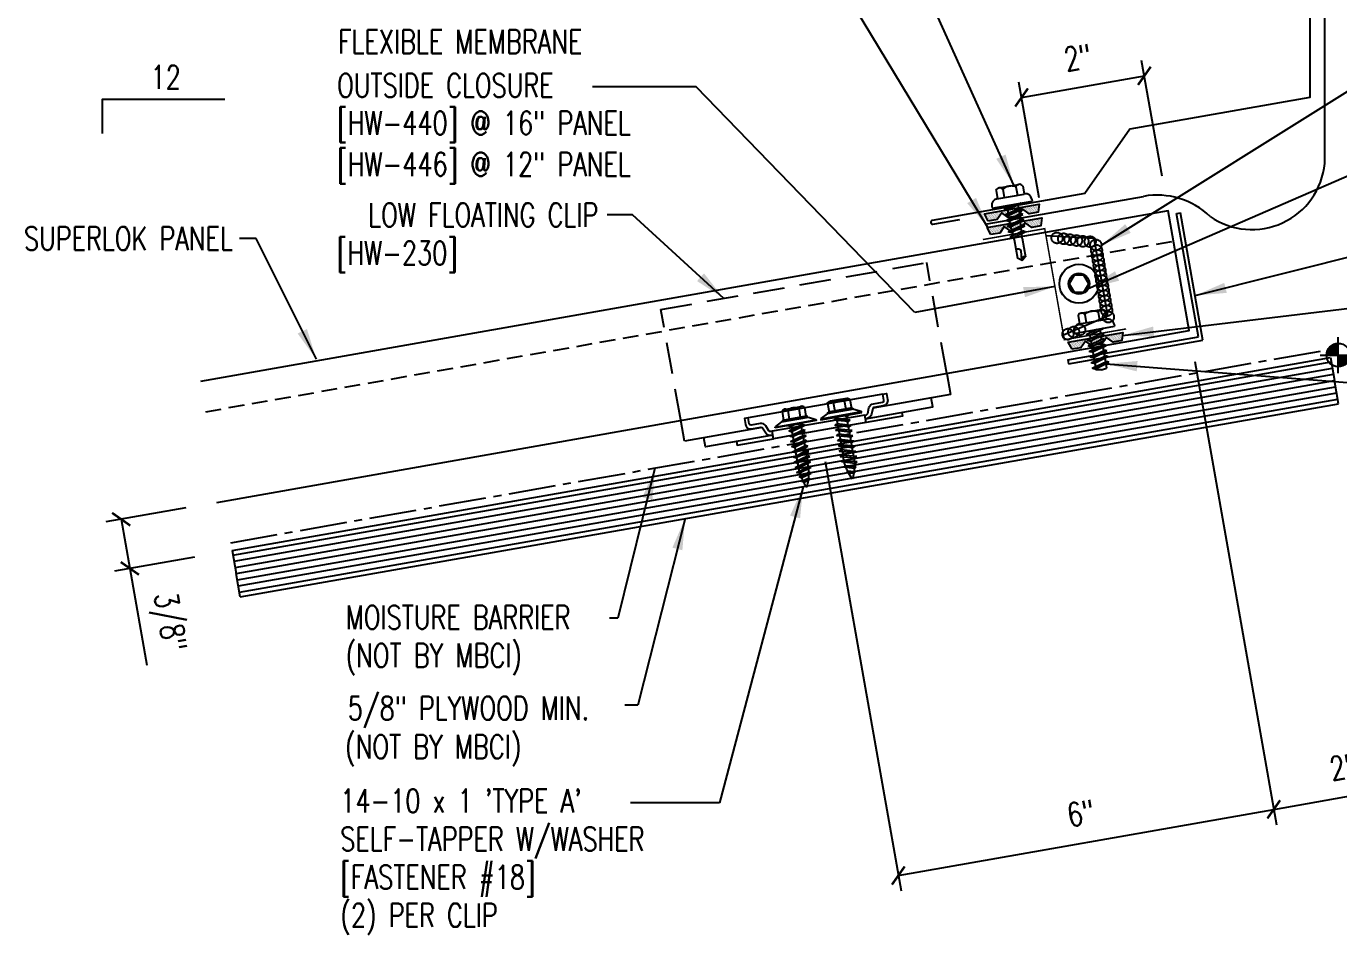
# Model space of a CAD drawing. Header units: inches. Extents: x 8.4 to 41.1, y 8.6 to 35.
# Drawn here: x 8.36 to 29.27, y 8.65 to 23.13 of the extents above; entities that cross this region are included whole.
import ezdxf
from ezdxf.enums import TextEntityAlignment as Align

# ---------------------------------------------------------------- set-up
doc = ezdxf.new("R2010")
doc.units = ezdxf.units.IN
doc.header["$MEASUREMENT"] = 0
for name, pattern in [('CENTER2', [1.125, 0.75, -0.125, 0.125, -0.125]), ('DASH2', [0.1875, 0.125, -0.0625]), ('HIDDEN', [0.375, 0.25, -0.125])]:
    doc.linetypes.add(name, pattern=pattern)
for name, color, linetype in [('BARRIER', 253, 'CENTER2'), ('clip', 5, 'Continuous'), ('CLO', 3, 'Continuous'), ('DIM', 2, 'Continuous'), ('FASTENER', 9, 'Continuous'), ('MARK', 1, 'Continuous'), ('MEMBRANE', 7, 'Continuous'), ('PANEL', 11, 'Continuous'), ('SEALANT', 253, 'CENTER2'), ('SECTION', 11, 'Continuous'), ('STLA', 10, 'Continuous'), ('TAPE', 8, 'Continuous'), ('TEXT', 2, 'Continuous'), ('TRIM', 6, 'Continuous'), ('WOOD', 3, 'Continuous')]:
    doc.layers.add(name, color=color, linetype=linetype)
doc.styles.add('TEXT', font='SIMPLEX', dxfattribs={"width": 0.75, "height": 6})
doc.styles.add('TEXT1', font='ROMANS.shx', dxfattribs={"width": 0.75, "height": 0.375})
doc.dimstyles.new('DETAIL', dxfattribs={"dimscale": 4, "dimtxt": 0.375, "dimasz": 0.0625, "dimexe": 0.0625, "dimexo": 0.125, "dimgap": 0.0625, "dimtad": 1, "dimdec": 4, "dimzin": 3, "dimdsep": 46, "dimlunit": 4, "dimtxsty": 'TEXT1', "dimblk": 'ARCHTICK', "dimcen": 0.0625, "dimclrd": 7, "dimclre": 7, "dimclrt": 2, "dimadec": 0, "dimazin": 0, "dimtfac": 0.59375, "dimtdec": 4, "dimtmove": 0, "dimatfit": 3, "dimfxl": 0, "dimfrac": 2, "dimtolj": 1, "dimtzin": 3, "dimarcsym": 0})
doc.dimstyles.new('DETAIL$7', dxfattribs={"dimscale": 4, "dimtxt": 6, "dimasz": 0.125, "dimexe": 0.0625, "dimexo": 0.125, "dimgap": 0.0625, "dimtad": 1, "dimdec": 5, "dimzin": 3, "dimdsep": 46, "dimlunit": 4, "dimtxsty": 'TEXT', "dimblk": 'ARCHTICK', "dimcen": 0.0625, "dimclrd": 7, "dimclre": 7, "dimclrt": 2, "dimadec": 0, "dimazin": 0, "dimtfac": 0.666667, "dimtdec": 5, "dimtmove": 0, "dimatfit": 3, "dimfxl": 0, "dimfrac": 2, "dimtolj": 1, "dimtzin": 3, "dimarcsym": 0})

# ---------------------------------------------------------------- blocks, each defined once
blk = doc.blocks.new('A$C612A22A5')
at = {"layer": 'clip'}
for points in [[(-1.376, 0.083), (-1.376, 0.023), (-0.789, 0.023), (-0.789, 0.143), (-0.814, 0.143, -0.303371), (-0.838, 0.159), (-0.873, 0.244, 0.30332), (-0.953, 0.297), (-1.103, 0.297, -0.41421), (-1.129, 0.323), (-1.129, 0.423), (-1.189, 0.423), (-1.189, 0.323, 0.414221), (-1.103, 0.237), (-0.953, 0.237, -0.303367), (-0.929, 0.221), (-0.894, 0.136, 0.30332), (-0.814, 0.083), (-0.789, 0.083), (-1.876, 0.083), (-1.876, 0.227)], [(1.299, 0.083), (1.299, 0.023), (0.711, 0.023), (0.711, 0.143), (0.736, 0.143, 0.303371), (0.76, 0.159), (0.795, 0.244, -0.30332), (0.875, 0.297), (1.025, 0.297, 0.41421), (1.051, 0.323), (1.051, 0.423), (1.111, 0.423), (1.111, 0.323, -0.414221), (1.025, 0.237), (0.875, 0.237, 0.303367), (0.851, 0.221), (0.816, 0.136, -0.30332), (0.736, 0.083), (0.711, 0.083), (1.799, 0.083), (1.799, 0.227)]]:
    blk.add_lwpolyline(points, format="xyb", dxfattribs=at)
for points in [[(1.051, 0.423), (-1.129, 0.423)], [(0.711, 0.143), (-0.789, 0.143)], [(-0.439, 0.023), (-0.789, 0.023)], [(0.361, 0.023), (-0.439, 0.023)], [(0.711, 0.023), (0.361, 0.023)]]:
    blk.add_lwpolyline(points, dxfattribs=at)
blk = doc.blocks.new('MB_DW4')
at = {"layer": 'FASTENER'}
for p, q in [((-0.217, 0.305), (-0.217, 0.171)), ((-0.163, 0.337), (0.159, 0.337)), ((-0.108, 0.305), (-0.108, 0.171)), ((0.105, 0.305), (0.105, 0.171)), ((0.214, 0.305), (0.214, 0.171)), ((-0.326, 0.071), (-0.326, 0.037)), ((-0.326, 0.037), (0.322, 0.037)), ((-0.226, 0.171), (0.214, 0.171)), ((-0.141, -0.014), (0.037, 0.037)), ((-0.105, -0.034), (0.137, 0.035)), ((-0.088, 0.037), (-0.088, 0.001)), ((-0.088, 0.037), (0.085, 0.037)), ((0.085, 0.037), (0.134, 0.037)), ((0.085, 0.02), (0.085, -0.041)), ((0.137, 0.035), (0.134, 0.037)), ((0.322, 0.071), (0.322, 0.037)), ((-0.105, -0.034), (-0.141, -0.014)), ((-0.141, -0.105), (0.102, -0.036)), ((-0.105, -0.125), (-0.141, -0.105)), ((-0.141, -0.196), (0.102, -0.127)), ((-0.105, -0.216), (-0.141, -0.196)), ((-0.105, -0.125), (0.137, -0.056)), ((-0.105, -0.216), (0.137, -0.147)), ((-0.088, -0.029), (-0.088, -0.09)), ((-0.088, -0.12), (-0.088, -0.181)), ((0.085, -0.071), (0.085, -0.131)), ((0.085, -0.162), (0.085, -0.211)), ((0.137, -0.056), (0.102, -0.036)), ((0.137, -0.147), (0.102, -0.127)), ((-0.141, -0.287), (0.102, -0.217)), ((-0.105, -0.307), (-0.141, -0.287)), ((-0.141, -0.378), (0.102, -0.308)), ((-0.105, -0.398), (-0.141, -0.378)), ((-0.122, -0.463), (0.089, -0.403)), ((-0.105, -0.307), (0.137, -0.238)), ((-0.105, -0.398), (0.137, -0.328)), ((-0.084, -0.27), (-0.088, -0.211)), ((-0.078, -0.36), (-0.082, -0.3)), ((-0.071, -0.449), (-0.075, -0.389)), ((0.071, -0.408), (0.075, -0.346)), ((0.077, -0.315), (0.082, -0.253)), ((0.084, -0.223), (0.085, -0.211)), ((0.124, -0.423), (0.089, -0.403)), ((0.137, -0.238), (0.102, -0.217)), ((0.137, -0.328), (0.102, -0.308)), ((-0.086, -0.483), (-0.122, -0.463)), ((-0.086, -0.483), (0.124, -0.423)), ((-0.066, -0.516), (-0.069, -0.478)), ((-0.066, -0.516), (-0.066, -0.82)), ((0.063, -0.515), (0.068, -0.439)), ((0.063, -0.516), (0.063, -0.82)), ((-0.002, -0.866), (-0.066, -0.82)), ((-0.003, -0.854), (0.009, -0.714)), ((-0.002, -0.866), (0.063, -0.82))]:
    blk.add_line(p, q, dxfattribs=at)
for centre, radius, start, end in [((-0.163, 0.274), 0.0628, 29.8754, 150.1246), ((-0.002, 0.141), 0.196, 56.9974, 123.0026), ((0.159, 0.274), 0.0628, 29.8754, 150.1246), ((-0.226, 0.071), 0.1, 90, 180), ((0.222, 0.071), 0.1, 0, 90), ((0.073, -0.516), 0.01, 175.9484, 180), ((-0.036, -0.723), 0.0461, 11.1445, 130.906), ((0.039, -0.855), 0.0422, 55.4585, 194.8454)]:
    blk.add_arc(centre, radius, start, end, dxfattribs=at)
blk = doc.blocks.new('*X2')
at = {"color": 0}
for p, q in [((-0.434, 0.135), (-0.434, 0.135)), ((-0.434, 0.123), (-0.434, 0.123)), ((-0.422, 0.141), (-0.422, 0.141)), ((-0.422, 0.129), (-0.422, 0.129)), ((-0.422, 0.117), (-0.422, 0.117)), ((-0.422, 0.105), (-0.422, 0.105)), ((-0.422, 0.094), (-0.422, 0.094)), ((-0.422, 0.082), (-0.422, 0.082)), ((-0.41, 0.135), (-0.41, 0.135)), ((-0.41, 0.123), (-0.41, 0.123)), ((-0.41, 0.111), (-0.41, 0.111)), ((-0.41, 0.1), (-0.41, 0.1)), ((-0.41, 0.088), (-0.41, 0.088)), ((-0.41, 0.076), (-0.41, 0.076)), ((-0.41, 0.064), (-0.41, 0.064)), ((-0.41, 0.053), (-0.41, 0.053)), ((-0.41, 0.041), (-0.41, 0.041)), ((-0.398, 0.141), (-0.398, 0.141)), ((-0.398, 0.129), (-0.398, 0.129)), ((-0.398, 0.117), (-0.398, 0.117)), ((-0.398, 0.105), (-0.398, 0.105)), ((-0.398, 0.094), (-0.398, 0.094)), ((-0.398, 0.082), (-0.398, 0.082)), ((-0.398, 0.07), (-0.398, 0.07)), ((-0.398, 0.059), (-0.398, 0.059)), ((-0.398, 0.047), (-0.398, 0.047)), ((-0.398, 0.035), (-0.398, 0.035)), ((-0.398, 0.023), (-0.398, 0.023)), ((-0.387, 0.135), (-0.387, 0.135)), ((-0.387, 0.123), (-0.387, 0.123)), ((-0.387, 0.111), (-0.387, 0.111)), ((-0.387, 0.1), (-0.387, 0.1)), ((-0.387, 0.088), (-0.387, 0.088)), ((-0.387, 0.076), (-0.387, 0.076)), ((-0.387, 0.064), (-0.387, 0.064)), ((-0.387, 0.053), (-0.387, 0.053)), ((-0.387, 0.041), (-0.387, 0.041)), ((-0.387, 0.029), (-0.387, 0.029)), ((-0.375, 0.141), (-0.375, 0.141)), ((-0.375, 0.129), (-0.375, 0.129)), ((-0.375, 0.117), (-0.375, 0.117)), ((-0.375, 0.105), (-0.375, 0.105)), ((-0.375, 0.094), (-0.375, 0.094)), ((-0.375, 0.082), (-0.375, 0.082)), ((-0.375, 0.07), (-0.375, 0.07)), ((-0.375, 0.059), (-0.375, 0.059)), ((-0.375, 0.047), (-0.375, 0.047)), ((-0.375, 0.035), (-0.375, 0.035)), ((-0.375, 0.023), (-0.375, 0.023)), ((-0.363, 0.135), (-0.363, 0.135)), ((-0.363, 0.123), (-0.363, 0.123)), ((-0.363, 0.111), (-0.363, 0.111)), ((-0.363, 0.1), (-0.363, 0.1)), ((-0.363, 0.088), (-0.363, 0.088)), ((-0.363, 0.076), (-0.363, 0.076)), ((-0.363, 0.064), (-0.363, 0.064)), ((-0.363, 0.053), (-0.363, 0.053)), ((-0.363, 0.041), (-0.363, 0.041)), ((-0.363, 0.029), (-0.363, 0.029)), ((-0.352, 0.141), (-0.352, 0.141)), ((-0.352, 0.129), (-0.352, 0.129)), ((-0.352, 0.117), (-0.352, 0.117)), ((-0.352, 0.105), (-0.352, 0.105)), ((-0.352, 0.094), (-0.352, 0.094)), ((-0.352, 0.082), (-0.352, 0.082)), ((-0.352, 0.07), (-0.352, 0.07)), ((-0.352, 0.059), (-0.352, 0.059)), ((-0.352, 0.047), (-0.352, 0.047)), ((-0.352, 0.035), (-0.352, 0.035)), ((-0.352, 0.023), (-0.352, 0.023)), ((-0.34, 0.135), (-0.34, 0.135)), ((-0.34, 0.123), (-0.34, 0.123)), ((-0.34, 0.111), (-0.34, 0.111)), ((-0.34, 0.1), (-0.34, 0.1)), ((-0.34, 0.088), (-0.34, 0.088)), ((-0.34, 0.076), (-0.34, 0.076)), ((-0.34, 0.064), (-0.34, 0.064)), ((-0.34, 0.053), (-0.34, 0.053)), ((-0.34, 0.041), (-0.34, 0.041)), ((-0.34, 0.029), (-0.34, 0.029)), ((-0.328, 0.141), (-0.328, 0.141)), ((-0.328, 0.129), (-0.328, 0.129)), ((-0.328, 0.117), (-0.328, 0.117)), ((-0.328, 0.105), (-0.328, 0.105)), ((-0.328, 0.094), (-0.328, 0.094)), ((-0.328, 0.082), (-0.328, 0.082)), ((-0.328, 0.07), (-0.328, 0.07)), ((-0.328, 0.059), (-0.328, 0.059)), ((-0.328, 0.047), (-0.328, 0.047)), ((-0.328, 0.035), (-0.328, 0.035)), ((-0.328, 0.023), (-0.328, 0.023)), ((-0.316, 0.135), (-0.316, 0.135)), ((-0.316, 0.123), (-0.316, 0.123)), ((-0.316, 0.111), (-0.316, 0.111)), ((-0.316, 0.1), (-0.316, 0.1)), ((-0.316, 0.088), (-0.316, 0.088)), ((-0.316, 0.076), (-0.316, 0.076)), ((-0.316, 0.064), (-0.316, 0.064)), ((-0.316, 0.053), (-0.316, 0.053)), ((-0.316, 0.041), (-0.316, 0.041)), ((-0.316, 0.029), (-0.316, 0.029)), ((-0.305, 0.141), (-0.305, 0.141)), ((-0.305, 0.129), (-0.305, 0.129)), ((-0.305, 0.117), (-0.305, 0.117)), ((-0.305, 0.105), (-0.305, 0.105)), ((-0.305, 0.094), (-0.305, 0.094)), ((-0.305, 0.082), (-0.305, 0.082)), ((-0.305, 0.07), (-0.305, 0.07)), ((-0.305, 0.059), (-0.305, 0.059)), ((-0.305, 0.047), (-0.305, 0.047)), ((-0.305, 0.035), (-0.305, 0.035)), ((-0.305, 0.023), (-0.305, 0.023)), ((-0.293, 0.135), (-0.293, 0.135)), ((-0.293, 0.123), (-0.293, 0.123)), ((-0.293, 0.111), (-0.293, 0.111)), ((-0.293, 0.1), (-0.293, 0.1)), ((-0.293, 0.088), (-0.293, 0.088)), ((-0.293, 0.076), (-0.293, 0.076)), ((-0.293, 0.064), (-0.293, 0.064)), ((-0.293, 0.053), (-0.293, 0.053)), ((-0.293, 0.041), (-0.293, 0.041)), ((-0.293, 0.029), (-0.293, 0.029)), ((-0.281, 0.141), (-0.281, 0.141)), ((-0.281, 0.129), (-0.281, 0.129)), ((-0.281, 0.117), (-0.281, 0.117)), ((-0.281, 0.105), (-0.281, 0.105)), ((-0.281, 0.094), (-0.281, 0.094)), ((-0.281, 0.082), (-0.281, 0.082)), ((-0.281, 0.07), (-0.281, 0.07)), ((-0.281, 0.059), (-0.281, 0.059)), ((-0.281, 0.047), (-0.281, 0.047)), ((-0.281, 0.035), (-0.281, 0.035)), ((-0.281, 0.023), (-0.281, 0.023)), ((-0.27, 0.135), (-0.27, 0.135)), ((-0.27, 0.123), (-0.27, 0.123)), ((-0.27, 0.111), (-0.27, 0.111)), ((-0.27, 0.1), (-0.27, 0.1)), ((-0.27, 0.088), (-0.27, 0.088)), ((-0.27, 0.076), (-0.27, 0.076)), ((-0.27, 0.064), (-0.27, 0.064)), ((-0.27, 0.053), (-0.27, 0.053)), ((-0.27, 0.041), (-0.27, 0.041)), ((-0.27, 0.029), (-0.27, 0.029)), ((-0.258, 0.141), (-0.258, 0.141)), ((-0.258, 0.129), (-0.258, 0.129)), ((-0.258, 0.117), (-0.258, 0.117)), ((-0.258, 0.105), (-0.258, 0.105)), ((-0.258, 0.094), (-0.258, 0.094)), ((-0.258, 0.082), (-0.258, 0.082)), ((-0.258, 0.07), (-0.258, 0.07)), ((-0.258, 0.059), (-0.258, 0.059)), ((-0.258, 0.047), (-0.258, 0.047)), ((-0.258, 0.035), (-0.258, 0.035)), ((-0.258, 0.023), (-0.258, 0.023)), ((-0.246, 0.135), (-0.246, 0.135)), ((-0.246, 0.123), (-0.246, 0.123)), ((-0.246, 0.111), (-0.246, 0.111)), ((-0.246, 0.1), (-0.246, 0.1)), ((-0.246, 0.088), (-0.246, 0.088)), ((-0.246, 0.076), (-0.246, 0.076)), ((-0.246, 0.064), (-0.246, 0.064)), ((-0.246, 0.053), (-0.246, 0.053)), ((-0.246, 0.041), (-0.246, 0.041)), ((-0.234, 0.141), (-0.234, 0.141)), ((-0.234, 0.129), (-0.234, 0.129)), ((-0.234, 0.117), (-0.234, 0.117)), ((-0.234, 0.105), (-0.234, 0.105)), ((-0.234, 0.094), (-0.234, 0.094)), ((-0.234, 0.082), (-0.234, 0.082)), ((-0.234, 0.07), (-0.234, 0.07)), ((-0.234, 0.059), (-0.234, 0.059)), ((-0.234, 0.047), (-0.234, 0.047)), ((-0.223, 0.135), (-0.223, 0.135)), ((-0.223, 0.123), (-0.223, 0.123)), ((-0.223, 0.111), (-0.223, 0.111)), ((-0.223, 0.1), (-0.223, 0.1)), ((-0.223, 0.088), (-0.223, 0.088)), ((-0.223, 0.076), (-0.223, 0.076)), ((-0.223, 0.064), (-0.223, 0.064)), ((-0.211, 0.141), (-0.211, 0.141)), ((-0.211, 0.129), (-0.211, 0.129)), ((-0.211, 0.117), (-0.211, 0.117)), ((-0.211, 0.105), (-0.211, 0.105)), ((-0.211, 0.094), (-0.211, 0.094)), ((-0.211, 0.082), (-0.211, 0.082)), ((-0.211, 0.07), (-0.211, 0.07)), ((-0.199, 0.135), (-0.199, 0.135)), ((-0.199, 0.123), (-0.199, 0.123)), ((-0.199, 0.111), (-0.199, 0.111)), ((-0.199, 0.1), (-0.199, 0.1)), ((-0.199, 0.088), (-0.199, 0.088)), ((-0.188, 0.141), (-0.188, 0.141)), ((-0.188, 0.129), (-0.188, 0.129)), ((-0.188, 0.117), (-0.188, 0.117)), ((-0.188, 0.105), (-0.188, 0.105)), ((-0.188, 0.094), (-0.188, 0.094)), ((-0.176, 0.135), (-0.176, 0.135)), ((-0.176, 0.123), (-0.176, 0.123)), ((-0.176, 0.111), (-0.176, 0.111)), ((-0.164, 0.141), (-0.164, 0.141)), ((-0.164, 0.129), (-0.164, 0.129)), ((-0.164, 0.117), (-0.164, 0.117)), ((-0.164, 0.105), (-0.164, 0.105)), ((-0.152, 0.135), (-0.152, 0.135)), ((-0.152, 0.123), (-0.152, 0.123)), ((-0.152, 0.111), (-0.152, 0.111)), ((-0.152, 0.1), (-0.152, 0.1)), ((-0.141, 0.141), (-0.141, 0.141)), ((-0.141, 0.129), (-0.141, 0.129)), ((-0.141, 0.117), (-0.141, 0.117)), ((-0.141, 0.105), (-0.141, 0.105)), ((-0.141, 0.094), (-0.141, 0.094)), ((-0.141, 0.082), (-0.141, 0.082)), ((-0.129, 0.135), (-0.129, 0.135)), ((-0.129, 0.123), (-0.129, 0.123)), ((-0.129, 0.111), (-0.129, 0.111)), ((-0.129, 0.1), (-0.129, 0.1)), ((-0.129, 0.088), (-0.129, 0.088)), ((-0.129, 0.076), (-0.129, 0.076)), ((-0.117, 0.141), (-0.117, 0.141)), ((-0.117, 0.129), (-0.117, 0.129)), ((-0.117, 0.117), (-0.117, 0.117)), ((-0.117, 0.105), (-0.117, 0.105)), ((-0.117, 0.094), (-0.117, 0.094)), ((-0.117, 0.082), (-0.117, 0.082)), ((-0.117, 0.07), (-0.117, 0.07)), ((-0.117, 0.059), (-0.117, 0.059)), ((-0.105, 0.135), (-0.105, 0.135)), ((-0.105, 0.123), (-0.105, 0.123)), ((-0.105, 0.111), (-0.105, 0.111)), ((-0.105, 0.1), (-0.105, 0.1)), ((-0.105, 0.088), (-0.105, 0.088)), ((-0.105, 0.076), (-0.105, 0.076)), ((-0.105, 0.064), (-0.105, 0.064)), ((-0.105, 0.053), (-0.105, 0.053)), ((-0.094, 0.141), (-0.094, 0.141)), ((-0.094, 0.129), (-0.094, 0.129)), ((-0.094, 0.117), (-0.094, 0.117)), ((-0.094, 0.105), (-0.094, 0.105)), ((-0.094, 0.094), (-0.094, 0.094)), ((-0.094, 0.082), (-0.094, 0.082)), ((-0.094, 0.07), (-0.094, 0.07)), ((-0.094, 0.059), (-0.094, 0.059)), ((-0.094, 0.047), (-0.094, 0.047)), ((-0.094, 0.035), (-0.094, 0.035)), ((-0.082, 0.135), (-0.082, 0.135)), ((-0.082, 0.123), (-0.082, 0.123)), ((-0.082, 0.111), (-0.082, 0.111)), ((-0.082, 0.1), (-0.082, 0.1)), ((-0.082, 0.088), (-0.082, 0.088)), ((-0.082, 0.076), (-0.082, 0.076)), ((-0.082, 0.064), (-0.082, 0.064)), ((-0.082, 0.053), (-0.082, 0.053)), ((-0.082, 0.041), (-0.082, 0.041)), ((-0.082, 0.029), (-0.082, 0.029)), ((-0.07, 0.141), (-0.07, 0.141)), ((-0.07, 0.129), (-0.07, 0.129)), ((-0.07, 0.117), (-0.07, 0.117)), ((-0.07, 0.105), (-0.07, 0.105)), ((-0.07, 0.094), (-0.07, 0.094)), ((-0.07, 0.082), (-0.07, 0.082)), ((-0.07, 0.07), (-0.07, 0.07)), ((-0.07, 0.059), (-0.07, 0.059)), ((-0.07, 0.047), (-0.07, 0.047)), ((-0.07, 0.035), (-0.07, 0.035)), ((-0.07, 0.023), (-0.07, 0.023)), ((-0.059, 0.135), (-0.059, 0.135)), ((-0.059, 0.123), (-0.059, 0.123)), ((-0.059, 0.111), (-0.059, 0.111)), ((-0.059, 0.1), (-0.059, 0.1)), ((-0.059, 0.088), (-0.059, 0.088)), ((-0.059, 0.076), (-0.059, 0.076)), ((-0.059, 0.064), (-0.059, 0.064)), ((-0.059, 0.053), (-0.059, 0.053)), ((-0.059, 0.041), (-0.059, 0.041)), ((-0.059, 0.029), (-0.059, 0.029)), ((-0.047, 0.141), (-0.047, 0.141)), ((-0.047, 0.129), (-0.047, 0.129)), ((-0.047, 0.117), (-0.047, 0.117)), ((-0.047, 0.105), (-0.047, 0.105)), ((-0.047, 0.094), (-0.047, 0.094)), ((-0.047, 0.082), (-0.047, 0.082)), ((-0.047, 0.07), (-0.047, 0.07)), ((-0.047, 0.059), (-0.047, 0.059)), ((-0.047, 0.047), (-0.047, 0.047)), ((-0.047, 0.035), (-0.047, 0.035)), ((-0.047, 0.023), (-0.047, 0.023)), ((-0.035, 0.135), (-0.035, 0.135)), ((-0.035, 0.123), (-0.035, 0.123)), ((-0.035, 0.111), (-0.035, 0.111)), ((-0.035, 0.1), (-0.035, 0.1)), ((-0.035, 0.088), (-0.035, 0.088)), ((-0.035, 0.076), (-0.035, 0.076)), ((-0.035, 0.064), (-0.035, 0.064)), ((-0.035, 0.053), (-0.035, 0.053)), ((-0.035, 0.041), (-0.035, 0.041)), ((-0.035, 0.029), (-0.035, 0.029)), ((-0.023, 0.141), (-0.023, 0.141)), ((-0.023, 0.129), (-0.023, 0.129)), ((-0.023, 0.117), (-0.023, 0.117)), ((-0.023, 0.105), (-0.023, 0.105)), ((-0.023, 0.094), (-0.023, 0.094)), ((-0.023, 0.082), (-0.023, 0.082)), ((-0.023, 0.07), (-0.023, 0.07)), ((-0.023, 0.059), (-0.023, 0.059)), ((-0.023, 0.047), (-0.023, 0.047)), ((-0.023, 0.035), (-0.023, 0.035)), ((-0.023, 0.023), (-0.023, 0.023)), ((-0.012, 0.135), (-0.012, 0.135)), ((-0.012, 0.123), (-0.012, 0.123)), ((-0.012, 0.111), (-0.012, 0.111)), ((-0.012, 0.1), (-0.012, 0.1)), ((-0.012, 0.088), (-0.012, 0.088)), ((-0.012, 0.076), (-0.012, 0.076)), ((-0.012, 0.064), (-0.012, 0.064)), ((-0.012, 0.053), (-0.012, 0.053)), ((-0.012, 0.041), (-0.012, 0.041)), ((-0.012, 0.029), (-0.012, 0.029)), ((0, 0.141), (0, 0.141)), ((0, 0.129), (0, 0.129)), ((0, 0.117), (0, 0.117)), ((0, 0.105), (0, 0.105)), ((0, 0.094), (0, 0.094)), ((0, 0.082), (0, 0.082)), ((0, 0.07), (0, 0.07)), ((0, 0.059), (0, 0.059)), ((0, 0.047), (0, 0.047)), ((0, 0.035), (0, 0.035)), ((0, 0.023), (0, 0.023)), ((0.012, 0.135), (0.012, 0.135)), ((0.012, 0.123), (0.012, 0.123)), ((0.012, 0.111), (0.012, 0.111)), ((0.012, 0.1), (0.012, 0.1)), ((0.012, 0.088), (0.012, 0.088)), ((0.012, 0.076), (0.012, 0.076)), ((0.012, 0.064), (0.012, 0.064)), ((0.012, 0.053), (0.012, 0.053)), ((0.012, 0.041), (0.012, 0.041)), ((0.012, 0.029), (0.012, 0.029)), ((0.023, 0.141), (0.023, 0.141)), ((0.023, 0.129), (0.023, 0.129)), ((0.023, 0.117), (0.023, 0.117)), ((0.023, 0.105), (0.023, 0.105)), ((0.023, 0.094), (0.023, 0.094)), ((0.023, 0.082), (0.023, 0.082)), ((0.023, 0.07), (0.023, 0.07)), ((0.023, 0.059), (0.023, 0.059)), ((0.023, 0.047), (0.023, 0.047)), ((0.023, 0.035), (0.023, 0.035)), ((0.023, 0.023), (0.023, 0.023)), ((0.035, 0.135), (0.035, 0.135)), ((0.035, 0.123), (0.035, 0.123)), ((0.035, 0.111), (0.035, 0.111)), ((0.035, 0.1), (0.035, 0.1)), ((0.035, 0.088), (0.035, 0.088)), ((0.035, 0.076), (0.035, 0.076)), ((0.035, 0.064), (0.035, 0.064)), ((0.035, 0.053), (0.035, 0.053)), ((0.035, 0.041), (0.035, 0.041)), ((0.035, 0.029), (0.035, 0.029)), ((0.047, 0.141), (0.047, 0.141)), ((0.047, 0.129), (0.047, 0.129)), ((0.047, 0.117), (0.047, 0.117)), ((0.047, 0.105), (0.047, 0.105)), ((0.047, 0.094), (0.047, 0.094)), ((0.047, 0.082), (0.047, 0.082)), ((0.047, 0.07), (0.047, 0.07)), ((0.047, 0.059), (0.047, 0.059)), ((0.047, 0.047), (0.047, 0.047)), ((0.047, 0.035), (0.047, 0.035)), ((0.047, 0.023), (0.047, 0.023)), ((0.059, 0.135), (0.059, 0.135)), ((0.059, 0.123), (0.059, 0.123)), ((0.059, 0.111), (0.059, 0.111)), ((0.059, 0.1), (0.059, 0.1)), ((0.059, 0.088), (0.059, 0.088)), ((0.059, 0.076), (0.059, 0.076)), ((0.059, 0.064), (0.059, 0.064)), ((0.059, 0.053), (0.059, 0.053)), ((0.059, 0.041), (0.059, 0.041)), ((0.059, 0.029), (0.059, 0.029)), ((0.07, 0.141), (0.07, 0.141)), ((0.07, 0.129), (0.07, 0.129)), ((0.07, 0.117), (0.07, 0.117)), ((0.07, 0.105), (0.07, 0.105)), ((0.07, 0.094), (0.07, 0.094)), ((0.07, 0.082), (0.07, 0.082)), ((0.07, 0.07), (0.07, 0.07)), ((0.07, 0.059), (0.07, 0.059)), ((0.07, 0.047), (0.07, 0.047)), ((0.07, 0.035), (0.07, 0.035)), ((0.07, 0.023), (0.07, 0.023)), ((0.082, 0.135), (0.082, 0.135)), ((0.082, 0.123), (0.082, 0.123)), ((0.082, 0.111), (0.082, 0.111)), ((0.082, 0.1), (0.082, 0.1)), ((0.082, 0.088), (0.082, 0.088)), ((0.082, 0.076), (0.082, 0.076)), ((0.082, 0.064), (0.082, 0.064)), ((0.082, 0.053), (0.082, 0.053)), ((0.082, 0.041), (0.082, 0.041)), ((0.082, 0.029), (0.082, 0.029)), ((0.094, 0.141), (0.094, 0.141)), ((0.094, 0.129), (0.094, 0.129)), ((0.094, 0.117), (0.094, 0.117)), ((0.094, 0.105), (0.094, 0.105)), ((0.094, 0.094), (0.094, 0.094)), ((0.094, 0.082), (0.094, 0.082)), ((0.094, 0.07), (0.094, 0.07)), ((0.094, 0.059), (0.094, 0.059)), ((0.094, 0.047), (0.094, 0.047)), ((0.094, 0.035), (0.094, 0.035)), ((0.105, 0.135), (0.105, 0.135)), ((0.105, 0.123), (0.105, 0.123)), ((0.105, 0.111), (0.105, 0.111)), ((0.105, 0.1), (0.105, 0.1)), ((0.105, 0.088), (0.105, 0.088)), ((0.105, 0.076), (0.105, 0.076)), ((0.105, 0.064), (0.105, 0.064)), ((0.105, 0.053), (0.105, 0.053)), ((0.117, 0.141), (0.117, 0.141)), ((0.117, 0.129), (0.117, 0.129)), ((0.117, 0.117), (0.117, 0.117)), ((0.117, 0.105), (0.117, 0.105)), ((0.117, 0.094), (0.117, 0.094)), ((0.117, 0.082), (0.117, 0.082)), ((0.117, 0.07), (0.117, 0.07)), ((0.117, 0.059), (0.117, 0.059)), ((0.129, 0.135), (0.129, 0.135)), ((0.129, 0.123), (0.129, 0.123)), ((0.129, 0.111), (0.129, 0.111)), ((0.129, 0.1), (0.129, 0.1)), ((0.129, 0.088), (0.129, 0.088)), ((0.129, 0.076), (0.129, 0.076)), ((0.141, 0.141), (0.141, 0.141)), ((0.141, 0.129), (0.141, 0.129)), ((0.141, 0.117), (0.141, 0.117)), ((0.141, 0.105), (0.141, 0.105)), ((0.141, 0.094), (0.141, 0.094)), ((0.141, 0.082), (0.141, 0.082)), ((0.152, 0.135), (0.152, 0.135)), ((0.152, 0.123), (0.152, 0.123)), ((0.152, 0.111), (0.152, 0.111)), ((0.152, 0.1), (0.152, 0.1)), ((0.164, 0.141), (0.164, 0.141)), ((0.164, 0.129), (0.164, 0.129)), ((0.164, 0.117), (0.164, 0.117)), ((0.164, 0.105), (0.164, 0.105)), ((0.176, 0.135), (0.176, 0.135)), ((0.176, 0.123), (0.176, 0.123)), ((0.176, 0.111), (0.176, 0.111)), ((0.188, 0.141), (0.188, 0.141)), ((0.188, 0.129), (0.188, 0.129)), ((0.188, 0.117), (0.188, 0.117)), ((0.188, 0.105), (0.188, 0.105)), ((0.188, 0.094), (0.188, 0.094)), ((0.199, 0.135), (0.199, 0.135)), ((0.199, 0.123), (0.199, 0.123)), ((0.199, 0.111), (0.199, 0.111)), ((0.199, 0.1), (0.199, 0.1)), ((0.199, 0.088), (0.199, 0.088)), ((0.211, 0.141), (0.211, 0.141)), ((0.211, 0.129), (0.211, 0.129)), ((0.211, 0.117), (0.211, 0.117)), ((0.211, 0.105), (0.211, 0.105)), ((0.211, 0.094), (0.211, 0.094)), ((0.211, 0.082), (0.211, 0.082)), ((0.211, 0.07), (0.211, 0.07)), ((0.223, 0.135), (0.223, 0.135)), ((0.223, 0.123), (0.223, 0.123)), ((0.223, 0.111), (0.223, 0.111)), ((0.223, 0.1), (0.223, 0.1)), ((0.223, 0.088), (0.223, 0.088)), ((0.223, 0.076), (0.223, 0.076)), ((0.223, 0.064), (0.223, 0.064)), ((0.234, 0.141), (0.234, 0.141)), ((0.234, 0.129), (0.234, 0.129)), ((0.234, 0.117), (0.234, 0.117)), ((0.234, 0.105), (0.234, 0.105)), ((0.234, 0.094), (0.234, 0.094)), ((0.234, 0.082), (0.234, 0.082)), ((0.234, 0.07), (0.234, 0.07)), ((0.234, 0.059), (0.234, 0.059)), ((0.234, 0.047), (0.234, 0.047)), ((0.246, 0.135), (0.246, 0.135)), ((0.246, 0.123), (0.246, 0.123)), ((0.246, 0.111), (0.246, 0.111)), ((0.246, 0.1), (0.246, 0.1)), ((0.246, 0.088), (0.246, 0.088)), ((0.246, 0.076), (0.246, 0.076)), ((0.246, 0.064), (0.246, 0.064)), ((0.246, 0.053), (0.246, 0.053)), ((0.246, 0.041), (0.246, 0.041)), ((0.258, 0.141), (0.258, 0.141)), ((0.258, 0.129), (0.258, 0.129)), ((0.258, 0.117), (0.258, 0.117)), ((0.258, 0.105), (0.258, 0.105)), ((0.258, 0.094), (0.258, 0.094)), ((0.258, 0.082), (0.258, 0.082)), ((0.258, 0.07), (0.258, 0.07)), ((0.258, 0.059), (0.258, 0.059)), ((0.258, 0.047), (0.258, 0.047)), ((0.258, 0.035), (0.258, 0.035)), ((0.258, 0.023), (0.258, 0.023)), ((0.27, 0.135), (0.27, 0.135)), ((0.27, 0.123), (0.27, 0.123)), ((0.27, 0.111), (0.27, 0.111)), ((0.27, 0.1), (0.27, 0.1)), ((0.27, 0.088), (0.27, 0.088)), ((0.27, 0.076), (0.27, 0.076)), ((0.27, 0.064), (0.27, 0.064)), ((0.27, 0.053), (0.27, 0.053)), ((0.27, 0.041), (0.27, 0.041)), ((0.27, 0.029), (0.27, 0.029)), ((0.281, 0.141), (0.281, 0.141)), ((0.281, 0.129), (0.281, 0.129)), ((0.281, 0.117), (0.281, 0.117)), ((0.281, 0.105), (0.281, 0.105)), ((0.281, 0.094), (0.281, 0.094)), ((0.281, 0.082), (0.281, 0.082)), ((0.281, 0.07), (0.281, 0.07)), ((0.281, 0.059), (0.281, 0.059)), ((0.281, 0.047), (0.281, 0.047)), ((0.281, 0.035), (0.281, 0.035)), ((0.281, 0.023), (0.281, 0.023)), ((0.293, 0.135), (0.293, 0.135)), ((0.293, 0.123), (0.293, 0.123)), ((0.293, 0.111), (0.293, 0.111)), ((0.293, 0.1), (0.293, 0.1)), ((0.293, 0.088), (0.293, 0.088)), ((0.293, 0.076), (0.293, 0.076)), ((0.293, 0.064), (0.293, 0.064)), ((0.293, 0.053), (0.293, 0.053)), ((0.293, 0.041), (0.293, 0.041)), ((0.293, 0.029), (0.293, 0.029)), ((0.305, 0.141), (0.305, 0.141)), ((0.305, 0.129), (0.305, 0.129)), ((0.305, 0.117), (0.305, 0.117)), ((0.305, 0.105), (0.305, 0.105)), ((0.305, 0.094), (0.305, 0.094)), ((0.305, 0.082), (0.305, 0.082)), ((0.305, 0.07), (0.305, 0.07)), ((0.305, 0.059), (0.305, 0.059)), ((0.305, 0.047), (0.305, 0.047)), ((0.305, 0.035), (0.305, 0.035)), ((0.305, 0.023), (0.305, 0.023)), ((0.316, 0.135), (0.316, 0.135)), ((0.316, 0.123), (0.316, 0.123)), ((0.316, 0.111), (0.316, 0.111)), ((0.316, 0.1), (0.316, 0.1)), ((0.316, 0.088), (0.316, 0.088)), ((0.316, 0.076), (0.316, 0.076)), ((0.316, 0.064), (0.316, 0.064)), ((0.316, 0.053), (0.316, 0.053)), ((0.316, 0.041), (0.316, 0.041)), ((0.316, 0.029), (0.316, 0.029)), ((0.328, 0.141), (0.328, 0.141)), ((0.328, 0.129), (0.328, 0.129)), ((0.328, 0.117), (0.328, 0.117)), ((0.328, 0.105), (0.328, 0.105)), ((0.328, 0.094), (0.328, 0.094)), ((0.328, 0.082), (0.328, 0.082)), ((0.328, 0.07), (0.328, 0.07)), ((0.328, 0.059), (0.328, 0.059)), ((0.328, 0.047), (0.328, 0.047)), ((0.328, 0.035), (0.328, 0.035)), ((0.328, 0.023), (0.328, 0.023)), ((0.34, 0.135), (0.34, 0.135)), ((0.34, 0.123), (0.34, 0.123)), ((0.34, 0.111), (0.34, 0.111)), ((0.34, 0.1), (0.34, 0.1)), ((0.34, 0.088), (0.34, 0.088)), ((0.34, 0.076), (0.34, 0.076)), ((0.34, 0.064), (0.34, 0.064)), ((0.34, 0.053), (0.34, 0.053)), ((0.34, 0.041), (0.34, 0.041)), ((0.34, 0.029), (0.34, 0.029)), ((0.352, 0.141), (0.352, 0.141)), ((0.352, 0.129), (0.352, 0.129)), ((0.352, 0.117), (0.352, 0.117)), ((0.352, 0.105), (0.352, 0.105)), ((0.352, 0.094), (0.352, 0.094)), ((0.352, 0.082), (0.352, 0.082)), ((0.352, 0.07), (0.352, 0.07)), ((0.352, 0.059), (0.352, 0.059)), ((0.352, 0.047), (0.352, 0.047)), ((0.352, 0.035), (0.352, 0.035)), ((0.352, 0.023), (0.352, 0.023)), ((0.363, 0.135), (0.363, 0.135)), ((0.363, 0.123), (0.363, 0.123)), ((0.363, 0.111), (0.363, 0.111)), ((0.363, 0.1), (0.363, 0.1)), ((0.363, 0.088), (0.363, 0.088)), ((0.363, 0.076), (0.363, 0.076)), ((0.363, 0.064), (0.363, 0.064)), ((0.363, 0.053), (0.363, 0.053)), ((0.363, 0.041), (0.363, 0.041)), ((0.363, 0.029), (0.363, 0.029)), ((0.375, 0.141), (0.375, 0.141)), ((0.375, 0.129), (0.375, 0.129)), ((0.375, 0.117), (0.375, 0.117)), ((0.375, 0.105), (0.375, 0.105)), ((0.375, 0.094), (0.375, 0.094)), ((0.375, 0.082), (0.375, 0.082)), ((0.375, 0.07), (0.375, 0.07)), ((0.375, 0.059), (0.375, 0.059)), ((0.375, 0.047), (0.375, 0.047)), ((0.375, 0.035), (0.375, 0.035)), ((0.375, 0.023), (0.375, 0.023)), ((0.387, 0.135), (0.387, 0.135)), ((0.387, 0.123), (0.387, 0.123)), ((0.387, 0.111), (0.387, 0.111)), ((0.387, 0.1), (0.387, 0.1)), ((0.387, 0.088), (0.387, 0.088)), ((0.387, 0.076), (0.387, 0.076)), ((0.387, 0.064), (0.387, 0.064)), ((0.387, 0.053), (0.387, 0.053)), ((0.387, 0.041), (0.387, 0.041)), ((0.387, 0.029), (0.387, 0.029)), ((0.398, 0.141), (0.398, 0.141)), ((0.398, 0.129), (0.398, 0.129)), ((0.398, 0.117), (0.398, 0.117)), ((0.398, 0.105), (0.398, 0.105)), ((0.398, 0.094), (0.398, 0.094)), ((0.398, 0.082), (0.398, 0.082)), ((0.398, 0.07), (0.398, 0.07)), ((0.398, 0.059), (0.398, 0.059)), ((0.398, 0.047), (0.398, 0.047)), ((0.398, 0.035), (0.398, 0.035)), ((0.398, 0.023), (0.398, 0.023)), ((0.41, 0.135), (0.41, 0.135)), ((0.41, 0.123), (0.41, 0.123)), ((0.41, 0.111), (0.41, 0.111)), ((0.41, 0.1), (0.41, 0.1)), ((0.41, 0.088), (0.41, 0.088)), ((0.41, 0.076), (0.41, 0.076)), ((0.41, 0.064), (0.41, 0.064)), ((0.41, 0.053), (0.41, 0.053)), ((0.41, 0.041), (0.41, 0.041)), ((0.422, 0.141), (0.422, 0.141)), ((0.422, 0.129), (0.422, 0.129)), ((0.422, 0.117), (0.422, 0.117)), ((0.422, 0.105), (0.422, 0.105)), ((0.422, 0.094), (0.422, 0.094)), ((0.422, 0.082), (0.422, 0.082)), ((0.434, 0.135), (0.434, 0.135)), ((0.434, 0.123), (0.434, 0.123))]:
    blk.add_line(p, q, dxfattribs=at)
blk = doc.blocks.new('MB_DBTAP')
at = {"layer": 'TAPE', "color": 9}
blk.add_lwpolyline([(-0.403, 0.018), (-0.442, 0.141), (0.442, 0.141), (0.403, 0.018), (0.26, 0.018), (0.17, 0.109), (0.079, 0.018), (0, 0.018), (-0.079, 0.018), (-0.17, 0.109), (-0.26, 0.018)], close=True, dxfattribs=at)
at = {"layer": 'TAPE', "color": 251}
blk.add_blockref('*X2', (0, 0), dxfattribs=at)
blk = doc.blocks.new('_ArchTick')
at = {"color": 0, "linetype": 'ByBlock', "const_width": 0.15}
blk.add_lwpolyline([(-0.5, -0.5), (0.5, 0.5)], dxfattribs=at)
blk = doc.blocks.new('*D18')
at = {"layer": 'DEFPOINTS', "color": 0}
for p in [(26.171, 22.336), (26.539, 20.245), (24.584, 19.901)]:
    blk.add_point(p, dxfattribs=at)
at = {"layer": 'DIM', "color": 7, "lineweight": -2}
for p, q in [((26.452, 20.738), (26.127, 22.582)), ((24.497, 20.393), (24.172, 22.237)), ((24.215, 21.991), (26.171, 22.336))]:
    blk.add_line(p, q, dxfattribs=at)
at = {"layer": 'DIM', "color": 7, "lineweight": -2, "xscale": 0.25, "yscale": 0.25, "zscale": 0.25}
for p, rotation in [((26.171, 22.336), 9.999999999999899), ((24.215, 21.991), 189.9999999999999)]:
    blk.add_blockref('_ArchTick', p, dxfattribs=dict(at, rotation=rotation))
at = {"layer": 'DIM', "color": 2, "insert": (25.111, 22.629), "char_height": 0.375, "attachment_point": 5, "rotation": 10, "style": 'TEXT1'}
blk.add_mtext('\\A1;2"', dxfattribs=at)
blk = doc.blocks.new('MB_516W')
blk.add_lwpolyline([(-0.078, 0.135), (-0.156, 0), (-0.078, -0.135), (0.078, -0.135), (0.156, 0), (0.078, 0.135)], close=True)
for radius in [0.312, 0.166]:
    blk.add_circle((0, 0), radius)
blk = doc.blocks.new('A$C23AA14D5')
at = {"layer": 'CLO', "const_width": 0.0239}
blk.add_lwpolyline([(2.284, 0.187), (1.299, 0.014), (0.987, 1.785), (0.002, 1.611)], dxfattribs=at)
at = {"layer": 'CLO'}
blk.add_lwpolyline([(1.285, 0.094), (1.993, 0.397), (1.776, 1.628), (1.007, 1.67)], dxfattribs=at)
blk = doc.blocks.new('*D19')
at = {"layer": 'DEFPOINTS', "color": 0}
for p in [(26.887, 18.275), (21.001, 16.682), (28.232, 10.646)]:
    blk.add_point(p, dxfattribs=at)
at = {"layer": 'DIM', "color": 7, "lineweight": -2}
for p, q in [((26.973, 17.783), (28.275, 10.4)), ((21.088, 16.19), (22.295, 9.345)), ((22.252, 9.591), (28.232, 10.646))]:
    blk.add_line(p, q, dxfattribs=at)
at = {"layer": 'DIM', "color": 7, "lineweight": -2, "xscale": 0.25, "yscale": 0.25, "zscale": 0.25}
for p, rotation in [((28.232, 10.646), 10.00000000000004), ((22.252, 9.591), 190.0000000000001)]:
    blk.add_blockref('_ArchTick', p, dxfattribs=dict(at, rotation=rotation))
at = {"layer": 'DIM', "color": 2, "insert": (25.16, 10.585), "char_height": 0.375, "attachment_point": 5, "rotation": 10, "style": 'TEXT1'}
blk.add_mtext('\\A1;6"', dxfattribs=at)
blk = doc.blocks.new('st10')
at = {"layer": 'FASTENER'}
for p, q in [((-0.181, 0.276), (-0.181, 0.137)), ((-0.135, 0.302), (0.135, 0.302)), ((-0.089, 0.276), (-0.089, 0.137)), ((0.089, 0.276), (0.089, 0.137)), ((0.181, 0.276), (0.181, 0.137)), ((-0.217, 0.114), (-0.326, 0.059)), ((-0.326, 0.059), (-0.326, 0.049)), ((-0.326, 0.049), (0.326, 0.049)), ((-0.217, 0.114), (0.217, 0.114)), ((-0.193, 0.137), (0.193, 0.137)), ((-0.193, 0.119), (0.193, 0.119)), ((-0.181, 0.137), (0.181, 0.137)), ((-0.129, 0.035), (-0.124, 0.037)), ((-0.096, 0.017), (-0.129, 0.035)), ((-0.129, -0.049), (0.096, 0.015)), ((-0.124, 0.037), (-0.08, 0.037)), ((-0.096, 0.017), (-0.025, 0.037)), ((-0.08, 0.037), (0.08, 0.037)), ((-0.08, 0.021), (-0.08, -0.035)), ((0.08, 0.037), (0.08, 0.011)), ((0.129, -0.003), (0.096, 0.015)), ((0.217, 0.114), (0.326, 0.059)), ((0.326, 0.059), (0.326, 0.049)), ((-0.096, -0.068), (-0.129, -0.049)), ((-0.129, -0.134), (0.096, -0.069)), ((-0.096, -0.152), (-0.129, -0.134)), ((-0.129, -0.218), (0.096, -0.154)), ((-0.096, -0.068), (0.129, -0.004)), ((-0.096, -0.152), (0.129, -0.088)), ((-0.096, -0.237), (0.129, -0.172)), ((-0.08, -0.063), (-0.08, -0.12)), ((-0.08, -0.148), (-0.08, -0.204)), ((0.08, -0.016), (0.08, -0.074)), ((0.08, -0.102), (0.08, -0.158)), ((0.08, -0.186), (0.08, -0.243)), ((0.129, -0.088), (0.096, -0.069)), ((0.129, -0.172), (0.096, -0.154)), ((-0.096, -0.237), (-0.129, -0.218)), ((-0.129, -0.303), (0.096, -0.238)), ((-0.096, -0.321), (-0.129, -0.303)), ((-0.129, -0.387), (0.096, -0.323)), ((-0.096, -0.406), (-0.129, -0.387)), ((-0.129, -0.471), (0.096, -0.407)), ((-0.096, -0.321), (0.129, -0.257)), ((-0.096, -0.406), (0.129, -0.341)), ((-0.08, -0.232), (-0.08, -0.288)), ((-0.08, -0.317), (-0.08, -0.373)), ((-0.08, -0.401), (-0.08, -0.457)), ((0.08, -0.27), (0.08, -0.327)), ((0.08, -0.355), (0.08, -0.412)), ((0.129, -0.257), (0.096, -0.238)), ((0.129, -0.341), (0.096, -0.323)), ((0.129, -0.426), (0.096, -0.407)), ((-0.096, -0.49), (-0.129, -0.471)), ((-0.129, -0.556), (0.096, -0.491)), ((-0.096, -0.575), (-0.129, -0.556)), ((-0.129, -0.64), (0.096, -0.576)), ((-0.096, -0.49), (0.129, -0.426)), ((-0.096, -0.575), (0.129, -0.51)), ((-0.096, -0.659), (0.129, -0.595)), ((-0.08, -0.485), (-0.08, -0.542)), ((-0.08, -0.57), (-0.08, -0.626)), ((0.08, -0.44), (0.08, -0.496)), ((0.08, -0.524), (0.08, -0.58)), ((0.129, -0.51), (0.096, -0.491)), ((0.129, -0.595), (0.096, -0.576)), ((-0.096, -0.659), (-0.129, -0.64)), ((-0.121, -0.722), (0.092, -0.662)), ((-0.088, -0.741), (-0.121, -0.722)), ((-0.095, -0.799), (0.071, -0.752)), ((-0.061, -0.818), (-0.095, -0.799)), ((-0.088, -0.741), (0.125, -0.68)), ((-0.061, -0.818), (0.104, -0.771)), ((0.104, -0.771), (0.071, -0.752)), ((0.125, -0.68), (0.092, -0.662)), ((-0.063, -0.877), (0.034, -0.847)), ((-0.029, -0.895), (-0.063, -0.877)), ((-0.029, -0.895), (0.068, -0.866)), ((0.068, -0.866), (0.034, -0.847))]:
    blk.add_line(p, q, dxfattribs=at)
blk.add_lwpolyline([(-0.331, 0.037), (-0.331, 0.049), (0.331, 0.049), (0.331, 0.037)], close=True, dxfattribs=at)
for centre, radius, start, end in [((-0.135, 0.25), 0.0527, 29.8754, 150.1246), ((0, 0.138), 0.164, 56.9974, 123.0026), ((0.135, 0.25), 0.0527, 29.8754, 150.1246), ((-0.193, 0.128), 0.00894, 90, 270), ((0.193, 0.128), 0.00894, 270, 90), ((-0.676, -0.642), 0.757, 358.2537, 2.5109), ((0.676, -0.642), 0.757, 180.9696, 185.1765), ((0.676, -0.642), 0.757, 187.255, 191.3837), ((0.676, -0.642), 0.757, 193.4363, 197.6723), ((-0.676, -0.642), 0.757, 343.5473, 349.3968), ((-0.676, -0.642), 0.757, 351.6648, 356.0901), ((0.676, -0.642), 0.757, 199.1495, 206.7351), ((-0.676, -0.642), 0.757, 333.2649, 342.2085)]:
    blk.add_arc(centre, radius, start, end, dxfattribs=at)
blk = doc.blocks.new('slopl1')
at = {"layer": 'MARK', "color": 6}
blk.add_lwpolyline([(0, 0), (0, 0.1368), (0.4871, 0.1368)], dxfattribs=at)
at = {"layer": 'MARK', "color": 2, "style": 'TEXT1', "width": 0.75}
blk.add_text('12', height=0.09375, dxfattribs=at).set_placement((0.1909, 0.1779))
blk.add_attdef('SLOPL1', text='', height=0.0938, dxfattribs=at).set_placement((-0.0549, 0.0243), align=Align.RIGHT)
blk = doc.blocks.new('fz46')
at = {"layer": 'FASTENER'}
for p, q in [((-0.223, 0.285), (-0.223, 0.151)), ((-0.168, 0.317), (0.154, 0.317)), ((-0.114, 0.285), (-0.114, 0.151)), ((0.099, 0.285), (0.099, 0.151)), ((0.208, 0.285), (0.208, 0.151)), ((-0.331, 0.051), (-0.331, 0.017)), ((-0.331, 0.017), (0.317, 0.017)), ((-0.231, 0.151), (0.217, 0.151)), ((-0.147, -0.036), (0.039, 0.017)), ((-0.111, -0.056), (0.132, 0.014)), ((-0.094, 0.017), (-0.094, -0.021)), ((-0.094, 0.017), (0.079, 0.017)), ((0.079, 0.017), (0.125, 0.017)), ((0.132, 0.014), (0.125, 0.017)), ((0.317, 0.051), (0.317, 0.017)), ((-0.111, -0.056), (-0.147, -0.036)), ((-0.147, -0.127), (0.096, -0.057)), ((-0.111, -0.147), (-0.147, -0.127)), ((-0.147, -0.218), (0.096, -0.148)), ((-0.111, -0.147), (0.132, -0.077)), ((-0.111, -0.238), (0.132, -0.168)), ((-0.094, -0.051), (-0.094, -0.111)), ((-0.094, -0.142), (-0.094, -0.202)), ((0.079, -0.002), (0.079, -0.062)), ((0.079, -0.093), (0.079, -0.153)), ((0.079, -0.183), (0.079, -0.244)), ((0.132, -0.077), (0.096, -0.057)), ((0.132, -0.168), (0.096, -0.148)), ((-0.111, -0.238), (-0.147, -0.218)), ((-0.147, -0.308), (0.096, -0.239)), ((-0.111, -0.328), (-0.147, -0.308)), ((-0.147, -0.399), (0.096, -0.33)), ((-0.111, -0.419), (-0.147, -0.399)), ((-0.111, -0.328), (0.132, -0.259)), ((-0.111, -0.419), (0.132, -0.35)), ((-0.094, -0.233), (-0.094, -0.293)), ((-0.094, -0.324), (-0.094, -0.384)), ((-0.094, -0.414), (-0.094, -0.475)), ((0.079, -0.274), (0.079, -0.335)), ((0.079, -0.365), (0.079, -0.426)), ((0.132, -0.259), (0.096, -0.239)), ((0.132, -0.35), (0.096, -0.33)), ((-0.147, -0.49), (0.096, -0.421)), ((-0.111, -0.51), (-0.147, -0.49)), ((-0.147, -0.581), (0.096, -0.512)), ((-0.111, -0.601), (-0.147, -0.581)), ((-0.111, -0.51), (0.132, -0.441)), ((-0.111, -0.601), (0.132, -0.532)), ((-0.094, -0.505), (-0.094, -0.566)), ((-0.094, -0.596), (-0.094, -0.616)), ((-0.007, -0.63), (-0.094, -0.616)), ((-0.007, -0.63), (0.079, -0.616)), ((0.079, -0.456), (0.079, -0.517)), ((0.079, -0.547), (0.079, -0.616)), ((0.132, -0.441), (0.096, -0.421)), ((0.132, -0.532), (0.096, -0.512))]:
    blk.add_line(p, q, dxfattribs=at)
for centre, radius, start, end in [((-0.168, 0.254), 0.0628, 29.8759, 150.125), ((-0.007, 0.121), 0.196, 56.9979, 123.003), ((0.154, 0.254), 0.0628, 29.8759, 150.125), ((-0.231, 0.051), 0.1, 90.0005, 180.0005), ((0.217, 0.051), 0.1, 0.0005, 90.0005)]:
    blk.add_arc(centre, radius, start, end, dxfattribs=at)
blk = doc.blocks.new('wp')
at = {"layer": 'SECTION'}
for p, q in [((0, -0.0958), (0, 0.0958)), ((-0.0958, 0), (0.0958, 0))]:
    blk.add_line(p, q, dxfattribs=at)
at = {"layer": 'SECTION', "const_width": 0.0625}
for points in [[(0, 0.0312, 0.414214), (-0.0312, 0, 1)], [(0, -0.0312, 0.414214), (0.0312, 0, 1)]]:
    blk.add_lwpolyline(points, format="xyb", dxfattribs=at)
at = {"layer": 'SECTION'}
blk.add_circle((0, 0), 0.0625, dxfattribs=at)

msp = doc.modelspace()

# ---------------------------------------------------------------- linework, layer by layer
msp.add_line((19.03003, 22.16109), (17.37876, 22.16109))
at = {"color": 7}
for p, q in [((10.90345, 15.45038), (9.62797, 15.22602)), ((9.87419, 15.26933), (10.01197, 14.48604)), ((11.04123, 14.66709), (9.76575, 14.44273)), ((10.01197, 14.48604), (10.28321, 12.94406))]:
    msp.add_line(p, q, dxfattribs=at)
at = {"layer": 'BARRIER'}
msp.add_line((11.62012, 14.89583), (29.1957, 17.98737), dxfattribs=at)
at = {"layer": 'clip', "linetype": 'HIDDEN', "ltscale": 2}
for p, q in [((18.46919, 18.61246), (22.70387, 19.35914)), ((23.02256, 17.59445), (22.70387, 19.35914)), ((18.78779, 16.84835), (18.46919, 18.61246))]:
    msp.add_line(p, q, dxfattribs=at)
at = {"layer": 'clip'}
for p, q in [((23.02256, 17.59445), (23.08357, 17.25619)), ((23.08357, 17.25619), (21.84634, 17.03875)), ((18.84848, 16.5119), (18.78779, 16.84835)), ((20.08572, 16.72934), (18.84848, 16.5119))]:
    msp.add_line(p, q, dxfattribs=at)
at = {"layer": 'DIM', "color": 7}
for p, q in [((26.97346, 17.78283), (28.27531, 10.39966)), ((28.23189, 10.64587), (30.47248, 11.04094))]:
    msp.add_line(p, q, dxfattribs=at)
at = {"layer": 'MEMBRANE'}
for p, q in [((29.04444, 20.94017), (29.04444, 26.39486)), ((23.66607, 19.97713), (26.15899, 20.41547))]:
    msp.add_line(p, q, dxfattribs=at)
for centre, radius, start, end in [((27.88294, 21.05246), 1.16692, 235.236924, 354.47802), ((26.37429, 19.22128), 1.21345, 45.97646, 100.22005)]:
    msp.add_arc(centre, radius, start, end, dxfattribs=at)
at = {"layer": 'PANEL', "color": 8, "linetype": 'DASH2', "ltscale": 2}
msp.add_line((11.22106, 16.98251), (26.63507, 19.70193), dxfattribs=at)
at = {"layer": 'PANEL'}
msp.add_lwpolyline([(11.39589, 15.537), (26.88663, 18.27524), (26.54975, 20.18576), (11.13575, 17.46634)], dxfattribs=at)
at = {"layer": 'SEALANT'}
for centre in [(24.78076, 19.75323), (24.88427, 19.73886), (24.98653, 19.72567), (25.09004, 19.7113), (25.19231, 19.69811), (25.30777, 19.69152), (25.39794, 19.64096), (25.40913, 19.55425), (25.42272, 19.47408), (25.43631, 19.39392), (25.4499, 19.31376), (25.46349, 19.2336), (25.47708, 19.15343), (25.49067, 19.07327), (25.50426, 18.99311), (25.51785, 18.91294), (25.53144, 18.83278), (25.54503, 18.75262), (25.55862, 18.67246), (25.57221, 18.59229), (25.59867, 18.49119), (24.9528, 18.219), (25.04462, 18.25322), (25.14111, 18.28744)]:
    msp.add_circle(centre, 0.08824, dxfattribs=at)
at = {"layer": 'STLA'}
for p, q in [((26.68414, 20.14346), (26.74569, 20.15431)), ((27.03144, 18.17384), (26.68414, 20.14346)), ((27.10384, 18.12314), (26.74569, 20.15431)), ((24.95286, 17.80733), (27.03144, 18.17384)), ((24.96371, 17.74578), (27.10384, 18.12314)), ((24.95286, 17.80733), (24.96371, 17.74578))]:
    msp.add_line(p, q, dxfattribs=at)
at = {"layer": 'TRIM'}
msp.add_lwpolyline([(28.80838, 26.74045), (28.80838, 21.99045), (25.94079, 21.48482), (25.22382, 20.46088), (22.79258, 20.03218, 1), (22.80343, 19.97063), (23.22993, 20.04584)], format="xyb", dxfattribs=at)
at = {"layer": 'WOOD', "color": 3, "linetype": 'CONTINUOUS'}
for p, q in [((11.64177, 14.77272), (29.13466, 17.84971)), ((29.13466, 17.84971), (29.19962, 17.48038)), ((29.26459, 17.11105), (29.19962, 17.48038)), ((11.7717, 14.03406), (29.26459, 17.11105)), ((11.64177, 14.77272), (11.70674, 14.40339)), ((11.7717, 14.03406), (11.70674, 14.40339))]:
    msp.add_line(p, q, dxfattribs=at)
at = {"layer": 'WOOD', "color": 9, "linetype": 'CONTINUOUS'}
for p, q in [((11.65476, 14.69886), (29.14765, 17.77585)), ((11.67209, 14.60037), (29.16497, 17.67736)), ((11.68941, 14.50188), (29.1823, 17.57887)), ((11.70674, 14.40339), (29.19962, 17.48038)), ((11.72406, 14.3049), (29.21694, 17.3819)), ((11.74138, 14.20642), (29.23427, 17.28341)), ((11.75871, 14.10793), (29.25159, 17.18492))]:
    msp.add_line(p, q, dxfattribs=at)

# ---------------------------------------------------------------- block references
at = {"color": 7, "xscale": 0.25, "yscale": 0.25, "zscale": 0.25}
for p, rotation in [((9.87419, 15.26933), 99.97625169917995), ((10.01197, 14.48604), 279.9762516991799)]:
    msp.add_blockref('_ArchTick', p, dxfattribs=dict(at, rotation=rotation))
at = {"layer": 'clip', "color": 54, "rotation": 9.96756713444244}
msp.add_blockref('A$C612A22A5', (21.04376, 16.66671), dxfattribs=at)
at = {"layer": 'DIM', "color": 7, "xscale": 0.25, "yscale": 0.25, "zscale": 0.25, "rotation": 190.0000000000001}
msp.add_blockref('_ArchTick', (28.23189, 10.64587), dxfattribs=at)
at = {"layer": 'FASTENER'}
for name, p, rotation in [('MB_DW4', (24.07476, 20.24686), 10), ('MB_DW4', (24.07476, 20.24686), 10), ('fz46', (25.38489, 18.27256), 9.999999999999948), ('st10', (20.62538, 16.74692), 9.967567134442405)]:
    msp.add_blockref(name, p, dxfattribs=dict(at, rotation=rotation))
msp.add_blockref('MB_516W', (25.12943, 19.02287), dxfattribs=at)
at = {"layer": 'FASTENER', "xscale": -1, "rotation": 10.03243286555749}
msp.add_blockref('st10', (21.35011, 16.8747), dxfattribs=at)
at = {"layer": 'MARK', "xscale": 4, "yscale": 4, "zscale": 4}
msp.add_blockref('slopl1', (9.57765, 21.41507), dxfattribs=at)
at = {"layer": 'TAPE', "rotation": 9.999999999999895}
for p in [(24.08495, 20.07287), (24.08495, 20.07287), (24.12569, 19.85833), (24.12569, 19.85833), (25.41882, 18.03061)]:
    msp.add_blockref('MB_DBTAP', p, dxfattribs=at)
at = {"layer": 'TEXT'}
msp.add_blockref('A$C23AA14D5', (23.59687, 18.11572), dxfattribs=at)
at = {"layer": 'TEXT', "xscale": 3, "yscale": 3, "zscale": 3}
msp.add_blockref('wp', (29.25922, 17.88476), dxfattribs=at)

# ---------------------------------------------------------------- texts
at = {"color": 2, "insert": (10.60016, 13.62325), "char_height": 0.375, "attachment_point": 5, "rotation": 279.976252, "style": 'TEXT1'}
msp.add_mtext('\\A1;3/8"', dxfattribs=at)
at = {"layer": 'DIM', "color": 2, "insert": (29.34108, 11.32196), "char_height": 0.375, "attachment_point": 5, "rotation": 10, "style": 'TEXT1'}
msp.add_mtext('\\A1;2"', dxfattribs=at)
at = {"layer": 'TEXT', "style": 'TEXT1', "width": 0.75}
for s, p in [('FLEXIBLE MEMBRANE', (13.32745, 22.69396)), ('OUTSIDE CLOSURE', (13.31463, 21.99652)), ('[HW-440] @ 16" PANEL', (13.31463, 21.39652)), ('[HW-446] @ 12" PANEL', (13.31463, 20.73947)), ('[HW-230]', (13.309, 19.32417)), ('MOISTURE BARRIER', (13.44994, 13.51883)), ('(NOT BY MBCI)', (13.44994, 12.91169)), ('5/8" PLYWOOD MIN.', (13.48313, 12.07157)), ('(NOT BY MBCI)', (13.44114, 11.45693)), ("14-10 x 1 'TYPE A'", (13.36417, 10.59365)), ('SELF-TAPPER W/WASHER', (13.36417, 9.98651)), ('[FASTENER #18]', (13.36417, 9.37937)), ('(2) PER CLIP', (13.36417, 8.77222))]:
    msp.add_text(s, height=0.375, dxfattribs=at).set_placement(p)
for s, p in [('LOW FLOATING CLIP', (17.47418, 19.93131)), ('SUPERLOK PANEL', (11.65261, 19.55699))]:
    msp.add_text(s, height=0.375, dxfattribs=at).set_placement(p, align=Align.RIGHT)

# ---------------------------------------------------------------- dimensions: what is measured, and where the dimension line sits
at = {"layer": 'DIM'}
dim = msp.add_aligned_dim(p1=(24.58375, 19.90066), p2=(26.53923, 20.24546), distance=2.12253, dimstyle='DETAIL', dxfattribs=at)
dim.commit()
dim.dimension.update_dxf_attribs({"geometry": '*D18', "text_midpoint": (25.11074, 22.62936)})
dim = msp.add_linear_dim(base=(28.23189, 10.64587), p1=(21.00142, 16.68241), p2=(26.88663, 18.27524), angle=10, text='6"', dimstyle='DETAIL', dxfattribs=at)
dim.commit()
dim.dimension.update_dxf_attribs({"geometry": '*D19', "text_midpoint": (25.15965, 10.58466)})

# ---------------------------------------------------------------- leaders
for points in [[(24.09176, 20.59163), (21.65705, 25.99557), (21.24135, 25.99557)], [(25.48613, 19.63788), (34.23309, 25.10728), (34.45946, 25.10728)], [(23.67928, 19.92145), (21.21759, 23.98759), (20.88889, 23.98759)], [(25.27695, 18.94673), (33.92448, 22.70837), (34.35665, 22.70837)], [(24.74621, 18.97929), (22.51442, 18.56684), (19.03003, 22.16109)], [(26.97843, 18.83441), (33.93477, 20.58996), (34.39781, 20.58996)], [(19.47095, 18.78909), (18.01652, 20.11839), (17.6127, 20.11839)], [(12.98248, 17.81797), (12.02136, 19.74197), (11.76006, 19.74197)], [(25.82338, 18.19923), (34.21329, 19.21005), (34.47053, 19.21005)], [(25.55766, 17.74759), (34.12037, 17.08033), (34.42906, 17.08033)], [(18.37602, 16.08419), (17.78509, 13.69274), (17.65267, 13.69274)], [(20.73566, 15.78851), (19.40466, 10.75077), (17.98881, 10.75077)], [(18.85596, 15.28018), (18.10085, 12.30829), (17.89713, 12.30829)]]:
    msp.add_leader(points, dimstyle='DETAIL$7')

doc.saveas('drawing.dxf')
